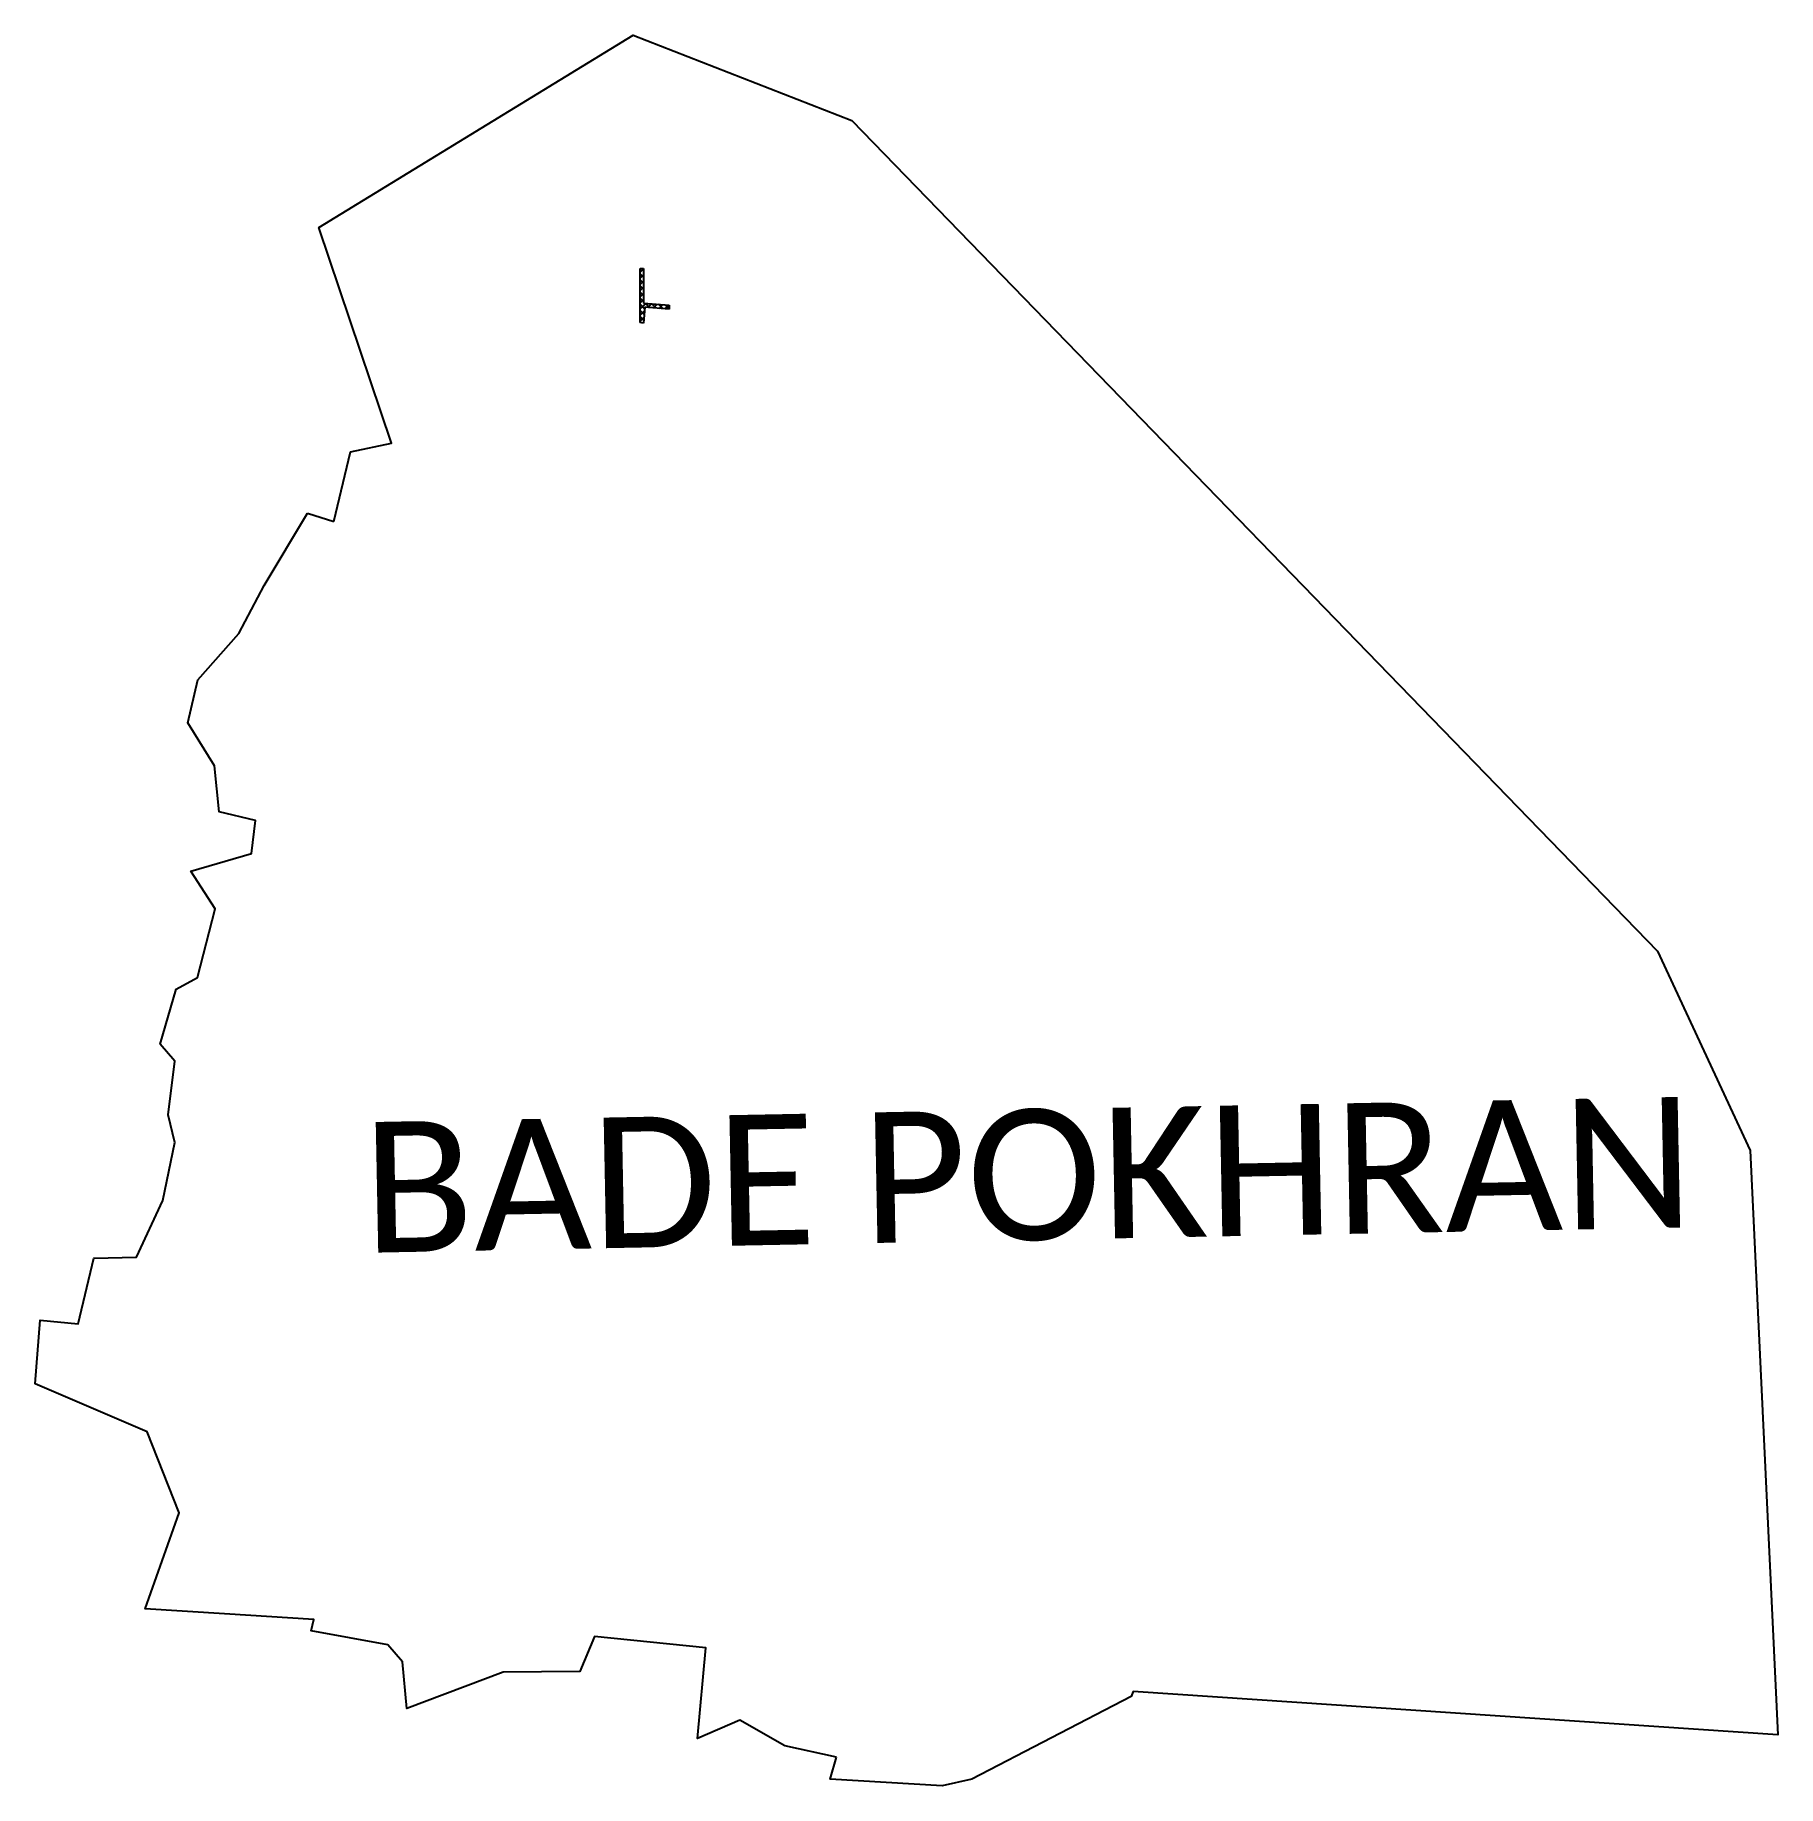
# Model space of a CAD drawing. Header units: metres. Extents: x 260233 to 262788, y 2207473 to 2210040.
import ezdxf

# ---------------------------------------------------------------- set-up
doc = ezdxf.new("R2010")
doc.units = ezdxf.units.M
for name, color, linetype in [('JETTY', 51, 'Continuous'), ('JETTY HATCH', 210, 'Continuous'), ('village', 3, 'Continuous'), ('VILLAGE NAME', 250, 'Continuous')]:
    doc.layers.add(name, color=color, linetype=linetype)
doc.styles.get("Standard").update_dxf_attribs({"font": 'simplex.shx'})

msp = doc.modelspace()

# ---------------------------------------------------------------- linework, layer by layer
at = {"layer": 'JETTY'}
for p, q in [((261120, 2209618.3), (261120.2, 2209697.4)), ((261120.2, 2209697.4), (261124.9, 2209697.2)), ((261124.9, 2209697.2), (261124.9, 2209646.4)), ((261126.7, 2209640.7), (261124.7, 2209617.2)), ((261124.9, 2209646.4), (261162.5, 2209643.8)), ((261162.5, 2209637.7), (261126.7, 2209640.7)), ((261162.5, 2209643.8), (261162.5, 2209637.7)), ((261124.7, 2209617.2), (261120, 2209618.3))]:
    msp.add_line(p, q, dxfattribs=at)
at = {"layer": 'JETTY HATCH', "linetype": 'Continuous'}
for p, q in [((261120.1, 2209692), (261124.9, 2209696.8)), ((261124.9, 2209684.8), (261120.1, 2209689.6)), ((261120.1, 2209683), (261124.9, 2209687.9)), ((261124.9, 2209675.8), (261120.1, 2209680.6)), ((261124.9, 2209693.7), (261121.4, 2209697.3)), ((261124.9, 2209648.8), (261120, 2209653.7)), ((261120.1, 2209674), (261124.9, 2209678.9)), ((261124.9, 2209666.8), (261120.1, 2209671.7)), ((261120.1, 2209665), (261124.9, 2209669.9)), ((261124.9, 2209657.8), (261120.1, 2209662.7)), ((261120.1, 2209656), (261124.9, 2209660.9)), ((261120, 2209647), (261124.9, 2209651.9)), ((261120, 2209638), (261128.1, 2209646.1)), ((261126.5, 2209638.3), (261120, 2209644.8)), ((261125.8, 2209630), (261120, 2209635.8)), ((261120, 2209629), (261126.2, 2209635.3)), ((261133.7, 2209640.1), (261127.6, 2209646.2)), ((261131.3, 2209640.3), (261136.5, 2209645.6)), ((261143.5, 2209639.3), (261137.3, 2209645.5)), ((261139.6, 2209639.6), (261144.9, 2209645)), ((261153.3, 2209638.5), (261146.9, 2209644.8)), ((261147.8, 2209638.9), (261153.3, 2209644.4)), ((261156.1, 2209638.2), (261161.7, 2209643.8)), ((261162.5, 2209638.2), (261156.6, 2209644.2)), ((261125.1, 2209621.7), (261120, 2209626.9)), ((261120, 2209620), (261125.4, 2209625.5))]:
    msp.add_line(p, q, dxfattribs=at)
at = {"layer": 'village', "flags": 128}
msp.add_lwpolyline([(260632.2, 2209338.8), (260670.9, 2209326.4)], dxfattribs=at)
at = {"layer": 'village', "color": 3, "true_color": 0x00ff00}
for points in [[(260670.9, 2209326.4, 0), (260695.4, 2209428.7, 0), (260755.5, 2209441.1, 0), (260648.9, 2209757.2, 0), (261109.5, 2210039.6, 0), (261430.2, 2209914.4, 0), (262611.6, 2208696.4, 0), (262747.3, 2208404.4, 0), (262788.3, 2207547.5, 0), (261842.8, 2207611, 0), (261839.8, 2207604.1, 0), (261606.1, 2207482.6, 0), (261562.8, 2207472.7, 0), (261398.4, 2207482.6, 0), (261408.1, 2207514.9, 0)], [(261408.1, 2207514.9, 0), (261332.3, 2207531.4, 0), (261266.3, 2207569, 0), (261204.1, 2207542.1, 0), (261216.3, 2207675, 0), (261052.9, 2207691.8, 0), (261031.6, 2207640.3, 0), (260919.1, 2207639.7, 0), (260778, 2207586.3, 0), (260771.6, 2207654.5, 0), (260750.1, 2207679.6, 0), (260637.5, 2207700.1, 0), (260641.4, 2207716.9, 0), (260510.5, 2207725, 0), (260394, 2207732.3, 0), (260444.1, 2207873, 0), (260397.3, 2207991.9, 0), (260232.7, 2208062.1, 0), (260240.4, 2208155.7, 0), (260295.9, 2208150, 0), (260318.9, 2208246.6, 0), (260381.6, 2208247.9, 0), (260420.2, 2208330.8, 0), (260437.6, 2208416.2, 0), (260427.8, 2208456.5, 0), (260437.8, 2208535.5, 0), (260416.4, 2208560.3, 0), (260439.5, 2208640.6, 0), (260470.9, 2208657.9, 0), (260496.7, 2208758.6, 0), (260461, 2208813.9, 0), (260550.2, 2208839.5, 0), (260556.2, 2208888, 0), (260502.6, 2208900.7, 0), (260495.8, 2208968.4, 0), (260456.7, 2209031.4, 0), (260471.4, 2209094.2, 0), (260531.4, 2209162.1, 0), (260568.7, 2209232.6, 0), (260632.2, 2209338.8, 0)]]:
    msp.add_polyline3d(points, dxfattribs=at)

# ---------------------------------------------------------------- texts
at = {"layer": 'VILLAGE NAME', "insert": (260711.3, 2208445.7), "char_height": 191.456, "attachment_point": 1, "rotation": 1.1028}
msp.add_mtext_dynamic_manual_height_columns('{\\fCalibri|b0|i0|c0|p34;BADE POKHRAN}', width=2035.516, gutter_width=957.3, heights=[0], dxfattribs=at)

doc.saveas('drawing.dxf')
